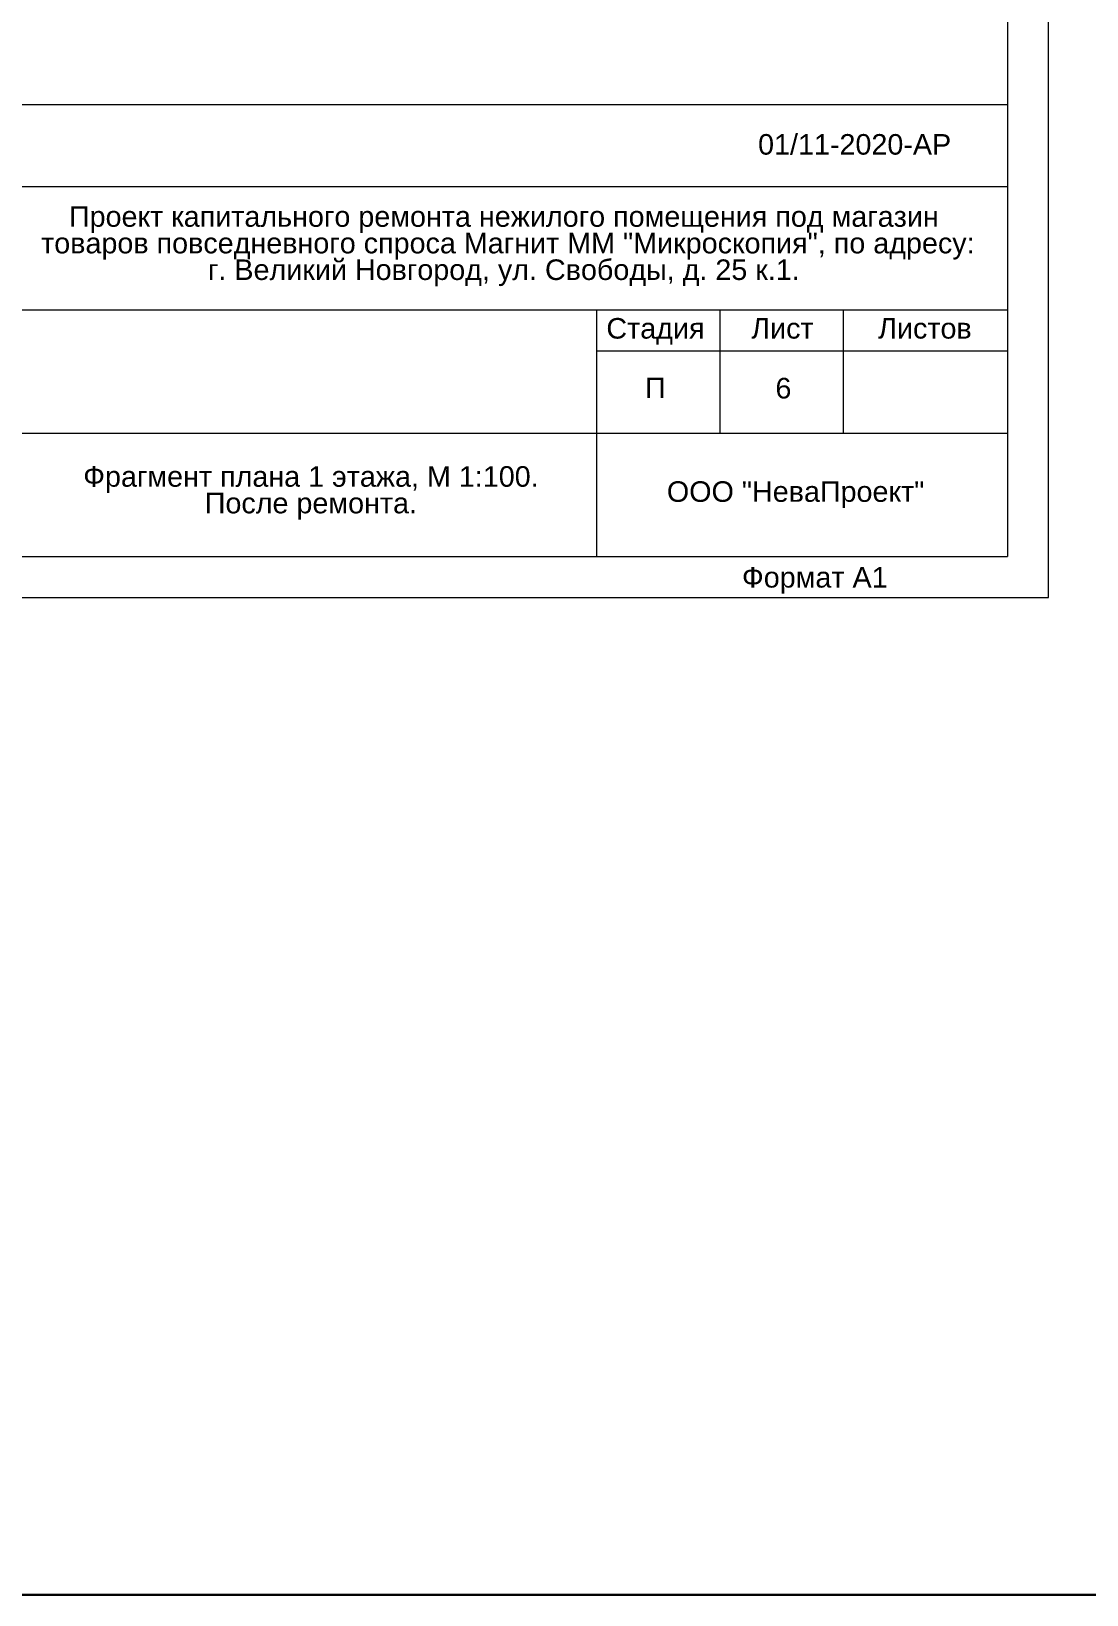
# Model space of a CAD drawing. Header units: metres. Extents: x -163 to 308, y -116 to 9.
# Drawn here: x 222.87 to 235.71, y -116.09 to -97.07 of the extents above; entities that cross this region are included whole.
import ezdxf
from ezdxf.enums import TextEntityAlignment as Align

# ---------------------------------------------------------------- set-up
doc = ezdxf.new("R2010")
doc.units = ezdxf.units.M
doc.header["$MEASUREMENT"] = 0
doc.styles.add('GOST 2.304', font='cs_gost2304.shx')
doc.styles.add('Style-Arial', font='arial.ttf')

# ---------------------------------------------------------------- blocks, each defined once
blk = doc.blocks.new('*U293')
at = {"color": 7, "linetype": 'Continuous', "lineweight": 13}
for p, q in [((28.513, 20), (28.513, -20)), ((10.013, -14.5), (28.513, -14.5)), ((16.513, -15.5), (28.513, -15.5)), ((16.513, -17), (28.513, -17)), ((23.513, -17.5), (28.513, -17.5)), ((16.513, -18.5), (28.513, -18.5)), ((0.013, -20), (28.513, -20))]:
    blk.add_line(p, q, dxfattribs=at)
at = {"color": 7, "linetype": 'Continuous', "lineweight": 0, "flags": 128}
blk.add_lwpolyline([(29.013, 20.5), (-28.987, 20.5), (-28.987, -20.5), (29.013, -20.5), (29.013, 20.5)], close=True, dxfattribs=at)
at = {"color": 7, "linetype": 'Continuous', "lineweight": 13, "flags": 128}
for points in [[(23.513, -17), (23.513, -20)], [(25.013, -17), (25.013, -18.5)], [(26.513, -17), (26.513, -18.5)]]:
    blk.add_lwpolyline(points, dxfattribs=at)
at = {"color": 7, "linetype": 'Continuous', "lineweight": 0, "style": 'Style-Arial'}
for s, p in [('Стадия', (24.231, -17.225)), ('Лист', (25.776, -17.225)), ('Листов', (27.509, -17.225)), ('ООО "НеваПроект"', (25.936, -19.211)), ('Формат А1', (26.169, -20.254))]:
    blk.add_text(s, height=0.25, dxfattribs=at).set_placement(p, align=Align.MIDDLE_CENTER)

msp = doc.modelspace()

# ---------------------------------------------------------------- linework, layer by layer
at = {"color": 1, "linetype": 'Continuous', "lineweight": 30}
msp.add_3dface([(161.44908878, -51.09724176), (254.12451926, -51.09724176), (254.12451926, -116.09375825), (161.44908878, -116.09375825)], dxfattribs=at)

# ---------------------------------------------------------------- block references
at = {"color": 7, "linetype": 'Continuous', "lineweight": 13}
msp.add_blockref('*U293', (206.2324938, -83.46133924), dxfattribs=at)

# ---------------------------------------------------------------- texts
at = {"color": 7, "linetype": 'Continuous', "lineweight": 13, "style": 'Style-Arial'}
msp.add_text('01/11-2020-АР', height=0.25, dxfattribs=at).set_placement((232.88639983, -98.32343127), align=Align.TOP_CENTER)
at = {"color": 7, "linetype": 'Continuous', "lineweight": 30, "style": 'Style-Arial'}
msp.add_text('6', height=0.25, dxfattribs=at).set_placement((231.92299706, -101.28931144), align=Align.TOP_LEFT)
at = {"color": 7, "linetype": 'Continuous', "lineweight": 13, "char_height": 0.25, "line_spacing_factor": 0.776524, "style": 'Style-Arial'}
for s, insert, attachment_point in [('Проект капитального ремонта нежилого помещения под магазин\\P товаров повседневного спроса Магнит ММ "Микроскопия", по адресу: \\Pг. Великий Новгород, ул. Свободы, д. 25 к.1.', (228.61941235, -99.20092957), 2), ('Фрагмент плана 1 этажа, М 1:100.\\PПосле ремонта.', (226.27239857, -102.68824389), 5)]:
    msp.add_mtext(s, dxfattribs=dict(at, insert=insert, attachment_point=attachment_point))
at = {"color": 7, "linetype": 'Continuous', "lineweight": 0, "insert": (230.46306718, -101.41033197), "char_height": 0.25, "attachment_point": 5, "line_spacing_factor": 0.72, "style": 'GOST 2.304'}
msp.add_mtext('\\fArial|b0|i0|c204204|p39;П', dxfattribs=at)

doc.saveas('drawing.dxf')
